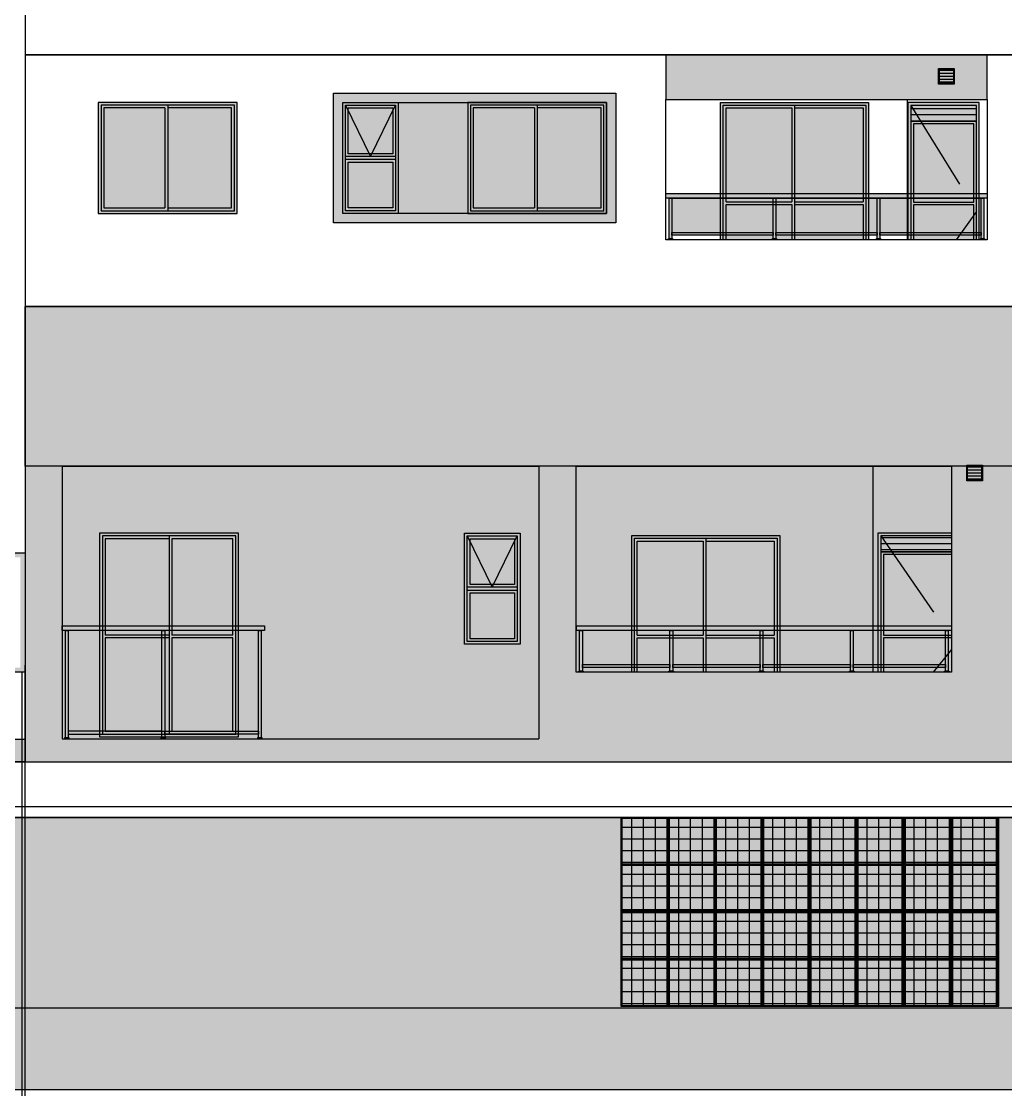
# Model space of a CAD drawing. Header units: metres. Extents: x -9138 to -7768, y 20 to 184.
# Drawn here: x -8602.08 to -8591.45, y 30.56 to 42.1 of the extents above; entities that cross this region are included whole.
import ezdxf
from ezdxf.xclip import XClip

# ---------------------------------------------------------------- set-up
doc = ezdxf.new("R2010")
doc.units = ezdxf.units.M
doc.header["$XCLIPFRAME"] = 0
doc.linetypes.add('CTE ELEV$0$DASHEDX2', pattern=[1.5, 1, -0.5])
for name, color, linetype in [('ARQ-DIM EMBASAM', 2, 'Continuous'), ('CTE ELEV$0$ARQ- FRISO', 7, 'Continuous'), ('CTE ELEV$0$ARQ-AUX', 7, 'Continuous'), ('CTE ELEV$0$ARQ-AUX1', 1, 'Continuous'), ('CTE ELEV$0$ARQ-AUX2', 2, 'Continuous'), ('CTE ELEV$0$ARQ-AUX3', 3, 'Continuous'), ('CTE ELEV$0$ARQ-AUX4', 6, 'Continuous'), ('CTE ELEV$0$ARQ-CAX', 1, 'Continuous'), ('CTE ELEV$0$ARQ-PRJ', 7, 'CTE ELEV$0$DASHEDX2')]:
    doc.layers.add(name, color=color, linetype=linetype)
for name, color, linetype, true_color in [('CTE ELEV$0$COR CASTANHA', 7, 'Continuous', 0x92725d), ('CTE ELEV$0$COR CINZA FECHADO', 7, 'Continuous', 0x56534e), ('CTE ELEV$0$COR PLATINA', 7, 'Continuous', 0xa1a6a3), ('CTE ELEV$0$COR-CAIX', 7, 'Continuous', 0x45494e)]:
    doc.layers.add(name, color=color, linetype=linetype, true_color=true_color)
pattern_1 = [(0, (0.7400407849635293, 2.169163100299187), (0, 0.0635), [])]

# ---------------------------------------------------------------- blocks, each defined once
blk = doc.blocks.new('CTE ELEV$0$V NEOREX 18')
at = {"layer": 'CTE ELEV$0$ARQ-AUX'}
h = blk.add_hatch(dxfattribs=at)
h.set_pattern_fill('NET', color=256, scale=0.04)
h.set_pattern_definition([(0, (0.2549999999999955, 0.5), (0, 0.127), []), (90, (0.2549999999999955, 0.5), (-0.127, 7.776507174585693e-18), [])])
h.paths.add_polyline_path([(0.009999999999990905, 0.5), (0.009999999999990905, 0.01000000000000156), (0.5, 0.01000000000000156), (0.5, 0.5)])
at = {"layer": 'CTE ELEV$0$COR-CAIX'}
h = blk.add_hatch(color=256, dxfattribs=at)
h.dxf.hatch_style = 1
h.paths.add_polyline_path([(0, 0.5100000000000016), (0.5099999999999909, 0.5100000000000016), (0.5099999999999909, 0), (0, 0)])
at = {"layer": 'CTE ELEV$0$ARQ-AUX'}
for points in [[(0, 0.5100000000000016), (0.5099999999999909, 0.5100000000000016), (0.5099999999999909, 0), (0, 0)], [(0.009999999999990905, 0.5), (0.5, 0.5), (0.5, 0.01000000000000156), (0.009999999999990905, 0.01000000000000156)]]:
    blk.add_lwpolyline(points, close=True, dxfattribs=at)
blk = doc.blocks.new('CTE ELEV$0$elev 3 4andar')
at = {"layer": 'CTE ELEV$0$COR PLATINA', "transparency": 33554687}
h = blk.add_hatch(color=256, dxfattribs=at)
h.dxf.hatch_style = 1
h.paths.add_polyline_path([(0.05502567296571215, 3.479918448314983), (70.55648719600867, 3.479918448314983), (70.55648719600867, 1.420002003640569), (0.05502567296571215, 1.420002003640569)])
at = {"layer": 'CTE ELEV$0$COR PLATINA', "elevation": 7.63427493346594e-06}
blk.add_lwpolyline([(0.05502567296571215, 3.479918448314983), (70.55648719600867, 3.479918448314983), (70.55648719600867, 1.420002003640569), (0.05502567296571215, 1.420002003640569)], close=True, dxfattribs=at)
at = {"layer": 'Defpoints'}
blk.add_line((0.05502567296935013, 3.600003747892195, -8.282031624183796e-06), (80.613215646963, 3.600003747892202, -8.282031624183796e-06), dxfattribs=at)
at = {"layer": 'CTE ELEV$0$ARQ-AUX1', "xscale": -1}
for p in [(19.35156247141822, 2.969917935751681, 7.63427493346594e-06), (19.86156247141844, 2.969917935751681, 7.63427493346594e-06), (20.37156247141866, 2.969917935751681, 7.63427493346594e-06), (20.88156247141887, 2.969917935751681, 7.63427493346594e-06), (21.39156247141909, 2.969917935751681, 7.63427493346594e-06), (21.90156247141749, 2.969917935751681, 7.63427493346594e-06), (22.41156247141771, 2.969917935751681, 7.63427493346594e-06), (22.92156247141793, 2.969917935751681, 7.63427493346594e-06), (19.35156247141822, 2.459917935751683, 7.63427493346594e-06), (19.86156247141844, 2.459917935751683, 7.63427493346594e-06), (20.37156247141866, 2.459917935751683, 7.63427493346594e-06), (20.88156247141887, 2.459917935751683, 7.63427493346594e-06), (21.39156247141909, 2.459917935751683, 7.63427493346594e-06), (21.90156247141749, 2.459917935751683, 7.63427493346594e-06), (22.41156247141771, 2.459917935751683, 7.63427493346594e-06), (22.92156247141793, 2.459917935751683, 7.63427493346594e-06), (19.35156247141822, 1.949917935751678, 7.63427493346594e-06), (19.86156247141844, 1.949917935751678, 7.63427493346594e-06), (20.37156247141866, 1.949917935751678, 7.63427493346594e-06), (20.88156247141887, 1.949917935751678, 7.63427493346594e-06), (21.39156247141909, 1.949917935751678, 7.63427493346594e-06), (21.90156247141749, 1.949917935751678, 7.63427493346594e-06), (22.41156247141771, 1.949917935751678, 7.63427493346594e-06), (22.92156247141793, 1.949917935751678, 7.63427493346594e-06), (19.35156247141822, 1.43991793575168, 7.63427493346594e-06), (19.86156247141844, 1.43991793575168, 7.63427493346594e-06), (20.37156247141866, 1.43991793575168, 7.63427493346594e-06), (20.88156247141887, 1.43991793575168, 7.63427493346594e-06), (21.39156247141909, 1.43991793575168, 7.63427493346594e-06), (21.90156247141749, 1.43991793575168, 7.63427493346594e-06), (22.41156247141771, 1.43991793575168, 7.63427493346594e-06), (22.92156247141793, 1.43991793575168, 7.63427493346594e-06)]:
    blk.add_blockref('CTE ELEV$0$V NEOREX 18', p, dxfattribs=at)
blk = doc.blocks.new('CTE ELEV$0$V J 80x60')
at = {"layer": 'CTE ELEV$0$COR-CAIX'}
h = blk.add_hatch(color=256, dxfattribs=at)
h.dxf.hatch_style = 1
h.paths.add_polyline_path([(-1.165975760386573e-09, 1.199999998369988), (0.5999999927168993, 1.199999998369988), (0.5999999927168993, -1.629812729220248e-09), (-1.165975760386573e-09, -1.629812729220248e-09)])
h = blk.add_hatch(color=254, dxfattribs=at)
h.dxf.hatch_style = 1
h.paths.add_polyline_path([(0.5399999927169539, 0.5549999983698871), (0.05999999883419704, 0.5549999983698871), (0.05999999883419704, 0.0599999983701611), (0.5399999927169539, 0.0599999983701611)])
h.paths.add_polyline_path([(0.05999999883419704, 1.108333331004395), (0.05999999883419704, 0.644999998370317), (0.2854054013463041, 0.6449999983703169)], flags=17)
h.paths.add_polyline_path([(0.5399999927169539, 1.108333331004811), (0.5399999927169539, 1.139999998369986), (0.05999999883419704, 1.139999998369986), (0.05999999883419704, 1.108333331004395), (0.2854054013463041, 0.644999998370317), (0.3145945902048345, 0.6449999983703169)])
h.paths.add_polyline_path([(0.5399999927169539, 1.108333331004811), (0.3145945902048345, 0.644999998370317), (0.5399999927169539, 0.6449999983703169)], flags=17)
at = {"layer": 'CTE ELEV$0$ARQ-CAX', "flags": 128}
for points in [[(-1.165975760386573e-09, 1.199999998369988), (0.5999999927168993, 1.199999998369988), (0.5999999927168993, -1.629812729220248e-09), (-1.165975760386573e-09, -1.629812729220248e-09)], [(0.02999999883422433, 1.169999998369959), (0.5699999927169266, 1.169999998369959), (0.5699999927169266, 0.6149999983703441), (0.02999999883422433, 0.6149999983703441)], [(0.02999999883399695, 1.169999998369959), (0.5699999927169266, 1.169999998369959), (0.5699999927169266, 0.02999999837018841), (0.02999999883399695, 0.02999999837018841)], [(0.05999999883419704, 1.139999998369986), (0.5399999927169539, 1.139999998369986), (0.5399999927169539, 0.6449999983703169), (0.05999999883419704, 0.6449999983703169)], [(0.02999999883422433, 0.5849999983698598), (0.5699999927169266, 0.5849999983698598), (0.5699999927169266, 0.02999999837018841), (0.02999999883422433, 0.02999999837018841)], [(0.05999999883419704, 0.5549999983698871), (0.5399999927169539, 0.5549999983698871), (0.5399999927169539, 0.05999999837016112), (0.05999999883419704, 0.05999999837016112)]]:
    blk.add_lwpolyline(points, close=True, dxfattribs=at)
at = {"layer": 'CTE ELEV$0$ARQ-PRJ'}
blk.add_lwpolyline([(0.02999999883399695, 1.169999998369959), (0.2999999957755755, 0.6149999983703441), (0.5699999927169266, 1.169999998369959)], dxfattribs=at)
blk = doc.blocks.new('CTE ELEV$0$V P 160x220')
at = {"layer": 'CTE ELEV$0$COR-CAIX'}
h = blk.add_hatch(color=256, dxfattribs=at)
h.dxf.hatch_style = 1
h.paths.add_polyline_path([(0, 2.174999999999999), (1.600000000000001, 2.174999999999999), (1.600000000000001, 0), (0, 0)])
h = blk.add_hatch(color=254, dxfattribs=at)
h.dxf.hatch_style = 1
h.paths.add_polyline_path([(0.7699999999999996, 2.115000000000001), (0.06000000000000233, 2.115000000000001), (0.06000000000000233, 1.1), (0.7699999999999996, 1.1)])
h.paths.add_polyline_path([(1.539999999999999, 2.115000000000001), (0.8000000000000007, 2.115000000000001), (0.8000000000000007, 1.1), (1.539999999999999, 1.1)])
h.paths.add_polyline_path([(1.539999999999999, 1.07), (0.8000000000000007, 1.07), (0.8000000000000007, 0.05999999999999894), (1.539999999999999, 0.05999999999999894)])
h.paths.add_polyline_path([(0.7699999999999996, 1.07), (0.06000000000000227, 1.07), (0.06000000000000227, 0.05999999999999894), (0.7699999999999996, 0.05999999999999894)])
at = {"layer": 'CTE ELEV$0$ARQ-CAX'}
for p, q in [((0.06000000000000227, 1.1), (0.7699999999999996, 1.1)), ((0.06000000000000227, 1.07), (0.7699999999999996, 1.07)), ((0.8000000000000007, 1.1), (1.539999999999999, 1.1)), ((0.8000000000000007, 1.07), (1.539999999999999, 1.07))]:
    blk.add_line(p, q, dxfattribs=at)
for points in [[(0, 2.174999999999999), (1.600000000000001, 2.174999999999999), (1.600000000000001, 0), (0, 0)], [(0.03000000000000114, 2.145), (1.57, 2.145), (1.57, 0.02999999999999936), (0.03000000000000114, 0.02999999999999936)]]:
    blk.add_lwpolyline(points, close=True, dxfattribs=at)
for points in [[(0.06000000000000227, 1.1), (0.06000000000000227, 2.115000000000001), (0.7699999999999996, 2.115000000000001)], [(0.7699999999999996, 2.115000000000001), (0.7699999999999996, 1.1)], [(0.8000000000000007, 2.145), (0.8000000000000007, 0.02999999999999936)], [(0.8000000000000007, 2.115000000000001), (1.539999999999999, 2.115000000000001), (1.539999999999999, 1.1)], [(0.7699999999999996, 0.05999999999999872), (0.06000000000000227, 0.05999999999999872), (0.06000000000000227, 1.07)], [(0.7699999999999996, 1.07), (0.7699999999999996, 0.05999999999999872)], [(1.539999999999999, 1.07), (1.539999999999999, 0.05999999999999872), (0.8000000000000007, 0.05999999999999872)]]:
    blk.add_lwpolyline(points, dxfattribs=at)
blk = doc.blocks.new('CTE ELEV$0$V P 90x220')
h = blk.add_hatch()
h.set_pattern_fill('LINE', scale=0.02)
h.set_pattern_definition(pattern_1)
h.paths.add_polyline_path([(0.8400407862358129, 2.169556123607768), (0.02999848820763873, 2.169162347138325), (0.02999848566307151, 1.999949036142695), (0.8400407836912457, 2.000342954664694)])
h.paths.add_polyline_path([(0.8100407453911135, 0.1999555789822711), (0.05999299462339636, 0.1999482358424149), (0.05999307376919205, 0.02994369828709864), (0.8100408245369092, 0.02995089937439843)])
at = {"layer": 'CTE ELEV$0$COR-CAIX', "transparency": 33554687}
h = blk.add_hatch(color=256, dxfattribs=at)
h.dxf.hatch_style = 1
h.paths.add_polyline_path([(0.869999870483506, -5.273226992130731e-05), (0.8699998704832786, 2.19994789076183), (0, 2.199949215283748), (0, 0)])
h = blk.add_hatch(color=254, dxfattribs=at)
h.dxf.hatch_style = 1
h.paths.add_polyline_path([(0.810040784963784, 1.969950380256748), (0.1684656068035183, 1.969951513230986), (0.7708066272563243, 1.099947813230832), (0.8100407849640113, 1.099947735842511)])
h.paths.add_polyline_path([(0.1684656068035181, 1.969951513230986), (0.05999697641482271, 1.969951704778552), (0.05999697641482271, 1.099949215283749), (0.7708066272563243, 1.099947813230831)])
h.paths.add_polyline_path([(0.8100407849640113, 0.9629145636115134), (0.8100407849640113, 1.043279146789324), (0.7915769473025795, 1.069947772262602), (0.05993953487359249, 1.069949215403971), (0.05998606635262183, 0.2299508745778109), (0.2162829343609197, 0.2299509124613905)])
h.paths.add_polyline_path([(0.8100407849640113, 0.9629145636115133), (0.2162829343609192, 0.2299509124613901), (0.8100407849640113, 0.2299510563777272)], flags=17)
h.paths.add_polyline_path([(0.8100407849640113, 1.069947735843021), (0.7915769473025794, 1.069947772262602), (0.8100407849640113, 1.043279146789324)], flags=17)
for points in [[(0.869999870483506, -5.273226992130731e-05), (0.8699998704832786, 2.19994789076183), (0, 2.199949215283748), (0, 0)], [(0.8400407849635293, 2.169949539136251), (0.02999848820763873, 2.169949357336332), (0.02999848820763873, 1.99994935733632), (0.8400407849635293, 1.99994953913621)]]:
    blk.add_lwpolyline(points, close=True)
for points in [[(0.8400407849642114, -5.273226992130731e-05), (0.8400407849637567, 1.999948785975349), (0.02999848820763873, 1.99995011049721), (0.02999848820763873, -1.51183053276327e-06)], [(0.8100407849640113, 1.09994789088231), (0.810040784963784, 1.969950380256748), (0.05999697641482271, 1.969951704778552), (0.05999697641482271, 1.099949215283749)], [(0.05993953487359249, 1.069949215403971), (0.05999880462081819, -3.650254399190089e-06)], [(0.8100407849640113, 1.069947735843021), (0.05993953487359249, 1.069949215403971)], [(0.05999697641482271, 1.099949215283749), (0.8100407849640113, 1.099947735842511)], [(0.8100407849640113, -4.910019444537284e-05), (0.8100407849640113, 1.06994789088211)], [(0.8100407849640113, 0.2299510563777272), (0.05998535251274006, 0.2299508745776375)], [(0.05998718681644277, 0.199951817210744), (0.8100407849640113, 0.1999519990106631)], [(0.059996972974659, 0.02995194118949485), (0.8100407849640113, 0.02994632509731332)], [(0, -5.078471625097336e-05), (0.869999870483506, -5.273226992130731e-05)]]:
    blk.add_lwpolyline(points)
at = {"layer": 'CTE ELEV$0$ARQ-PRJ'}
blk.add_lwpolyline([(0.02999848820763873, 2.169949357336332), (0.840040784963984, 0.9999480268527137), (0.02996351943511399, -5.086099804429978e-05)], dxfattribs=at)
blk = doc.blocks.new('CTE ELEV$0$V GRD PUC')
at = {"transparency": 33554610}
h = blk.add_hatch(dxfattribs=at)
h.set_pattern_fill('ANGLE', color=256)
h.set_pattern_definition([(0, (0, 0), (0, 6.985), [5.08, -1.905]), (90, (0, 0), (-6.985, 4.277078946022131e-16), [5.08, -1.905])])
h.paths.add_polyline_path([(-0.05000694274531226, -0.2472583671389063), (-4.05000579235679, -0.247258119059083), (-4.050005785232452, -0.2972581190590802), (-0.05000694274531314, -0.2972581045278111)])
at = {"layer": 'CTE ELEV$0$COR-CAIX', "transparency": 33554607}
h = blk.add_hatch(color=256, dxfattribs=at)
h.dxf.hatch_style = 1
h.paths.add_polyline_path([(-6.942745312210619e-06, 0.4999997267498983), (-6.935620973758105e-06, 0.4499999926436331), (-4.050005785232452, 0.4499999779307231), (-4.05000579235679, 0.4999999779307203)])
h.paths.add_polyline_path([(-3.985005808371534, 0.07998857122176872), (-3.040007745983628, 0.07998856938263899), (-3.040007745983628, 0.04998856938263962), (-3.985005808371534, 0.04998857122176936)])
h.paths.add_polyline_path([(-3.010007735291112, 0.0799885712217705), (-2.06500744771704, 0.07998856570439727), (-2.06500744771704, 0.04998856570439791), (-3.010007735291112, 0.04998857122177114)])
h.paths.add_polyline_path([(-2.035007437024523, 0.07998856570443635), (-1.09000711384077, 0.07998857673912241), (-1.09000711384077, 0.04998857673912305), (-2.035007437024523, 0.04998856570443699)])
h.paths.add_polyline_path([(-1.060007120953094, 0.07998856202627103), (-0.06500693918915057, 0.07998856938271715), (-0.06500693918915057, 0.04998856938271778), (-1.060007120953094, 0.04998856202627167)])
h = blk.add_hatch(color=256, dxfattribs=at)
h.dxf.hatch_style = 1
h.paths.add_polyline_path([(-4.025005795912953, 0.009999999999999787), (-3.975005795912953, 0.009999999999999787), (-3.975005795912953, 0), (-4.025005795912953, 0)])
h.paths.add_polyline_path([(-4.015005792356791, 0.4499999852871497), (-3.985005799469115, 0.4499999852871497), (-3.985005799469114, 0.009999999999999787), (-4.01500579235679, 0.009999999999999787)])
h.paths.add_polyline_path([(-3.05000773173495, 0.009999994482665642), (-3.00000773173495, 0.009999994482665642), (-3.00000773173495, -5.517334145110908e-09), (-3.05000773173495, -5.517334145110908e-09)])
h.paths.add_polyline_path([(-3.040007728178789, 0.4499999797698155), (-3.010007735291112, 0.4499999797698155), (-3.010007735291112, 0.009999994482665642), (-3.040007728178789, 0.009999994482665642)])
h.paths.add_polyline_path([(-2.075007433468361, 0.009999988965331497), (-2.025007433468361, 0.009999988965331497), (-2.025007433468361, -1.103466829022182e-08), (-2.075007433468361, -1.103466829022182e-08)])
h.paths.add_polyline_path([(-2.0650074299122, 0.4499999742524814), (-2.035007437024523, 0.4499999742524814), (-2.035007437024523, 0.009999988965331497), (-2.0650074299122, 0.009999988965331497)])
h.paths.add_polyline_path([(-1.100007117396932, 0.009999992643573208), (-1.050007117396932, 0.009999992643573208), (-1.050007117396932, -7.356426579008257e-09), (-1.100007117396932, -7.356426579008257e-09)])
h.paths.add_polyline_path([(-1.09000711384077, 0.4499999779307231), (-1.060007120953094, 0.4499999779307231), (-1.060007120953094, 0.009999992643573208), (-1.09000711384077, 0.009999992643573208)])
h.paths.add_polyline_path([(-0.07500694274531283, 0.009999992643573208), (-0.02500694274531257, 0.009999992643573208), (-0.02500694274531257, -7.356426579008257e-09), (-0.07500694274531283, -7.356426579008257e-09)])
h.paths.add_polyline_path([(-0.06500693918915057, 0.4499999779307231), (-0.03500694630147572, 0.4499999779307231), (-0.03500694630147394, 0.009999992643573208), (-0.06500693918915057, 0.009999992643573208)])
h = blk.add_hatch(color=254, dxfattribs=at)
h.dxf.hatch_style = 1
h.paths.add_polyline_path([(-3.985005799469115, 0.4499999781668562), (-3.985005799469114, 0.0799885712217687), (-3.040007728178789, 0.07998856938263899), (-3.040007728178789, 0.4499999815998625)])
h.paths.add_polyline_path([(-3.010007735291112, 0.449999981708847), (-3.010007735291112, 0.0799885712217705), (-2.0650074299122, 0.07998856570439719), (-2.0650074299122, 0.4499999851418615)])
h.paths.add_polyline_path([(-1.09000711384077, 0.07998857673912238), (-1.090007113840771, 0.4499999886838605), (-2.035007437024523, 0.4499999852508461), (-2.035007437024523, 0.07998856570443635)])
h.paths.add_polyline_path([(-1.060007120953094, 0.449999988792845), (-1.060007120953094, 0.07998856202627105), (-0.06500693918915079, 0.07998856938271715), (-0.06500693918915079, 0.4499999924074999)])
for points in [[(-6.942745312210619e-06, 0.4999997267498983), (-6.935620973758105e-06, 0.4499999926436331), (-4.050005785232452, 0.4499999779307231), (-4.05000579235679, 0.4999999779307203)], [(-4.015005792356791, 0.4499999852871497), (-3.985005799469115, 0.4499999852871497), (-3.985005799469114, 0.009999999999999787), (-4.01500579235679, 0.009999999999999787)], [(-3.040007728178789, 0.4499999797698155), (-3.010007735291112, 0.4499999797698155), (-3.010007735291112, 0.009999994482665642), (-3.040007728178789, 0.009999994482665642)], [(-2.0650074299122, 0.4499999742524814), (-2.035007437024523, 0.4499999742524814), (-2.035007437024523, 0.009999988965331497), (-2.0650074299122, 0.009999988965331497)], [(-1.09000711384077, 0.4499999779307231), (-1.060007120953094, 0.4499999779307231), (-1.060007120953094, 0.009999992643573208), (-1.09000711384077, 0.009999992643573208)], [(-0.06500693918915057, 0.4499999779307231), (-0.03500694630147572, 0.4499999779307231), (-0.03500694630147394, 0.009999992643573208), (-0.06500693918915057, 0.009999992643573208)], [(-4.025005795912953, 0.009999999999999787), (-3.975005795912953, 0.009999999999999787), (-3.975005795912953, 0), (-4.025005795912953, 0)], [(-3.985005808371534, 0.07998857122176872), (-3.040007745983628, 0.07998856938263899), (-3.040007745983628, 0.04998856938263962), (-3.985005808371534, 0.04998857122176936)], [(-3.05000773173495, 0.009999994482665642), (-3.00000773173495, 0.009999994482665642), (-3.00000773173495, -5.517334145110908e-09), (-3.05000773173495, -5.517334145110908e-09)], [(-3.010007735291112, 0.0799885712217705), (-2.06500744771704, 0.07998856570439727), (-2.06500744771704, 0.04998856570439791), (-3.010007735291112, 0.04998857122177114)], [(-2.075007433468361, 0.009999988965331497), (-2.025007433468361, 0.009999988965331497), (-2.025007433468361, -1.103466829022182e-08), (-2.075007433468361, -1.103466829022182e-08)], [(-2.035007437024523, 0.07998856570443635), (-1.09000711384077, 0.07998857673912241), (-1.09000711384077, 0.04998857673912305), (-2.035007437024523, 0.04998856570443699)], [(-1.100007117396932, 0.009999992643573208), (-1.050007117396932, 0.009999992643573208), (-1.050007117396932, -7.356426579008257e-09), (-1.100007117396932, -7.356426579008257e-09)], [(-1.060007120953094, 0.07998856202627103), (-0.06500693918915057, 0.07998856938271715), (-0.06500693918915057, 0.04998856938271778), (-1.060007120953094, 0.04998856202627167)], [(-0.07500694274531283, 0.009999992643573208), (-0.02500694274531257, 0.009999992643573208), (-0.02500694274531257, -7.356426579008257e-09), (-0.07500694274531283, -7.356426579008257e-09)]]:
    blk.add_lwpolyline(points, close=True)
blk = doc.blocks.new('CTE ELEV$0$V GRD PUC SUITE')
at = {"layer": 'CTE ELEV$0$COR-CAIX'}
h = blk.add_hatch(color=256, dxfattribs=at)
h.dxf.hatch_style = 1
h.paths.add_polyline_path([(1.007517069501086, 0.08498859145199505), (2.020023956410279, 0.08498859145454063), (2.020023956410279, 0.05498859145454127), (1.007517069501086, 0.05498859145199569)])
h.paths.add_polyline_path([(2.01002395285411, 0.01498877197997395), (2.06002395285411, 0.01498877197997395), (2.06002395285411, 0.004988771979973947), (2.01002395285411, 0.004988771979973947)])
h.paths.add_polyline_path([(2.050023949297946, 1.174988901935691), (2.020023956410274, 1.174988901935691), (2.020023956410274, 0.01498877197997395), (2.050023949297946, 0.01498877197997395)])
h.paths.add_polyline_path([(0.9675170730572503, 0.01498863604195932), (1.01751707305725, 0.01498863604195932), (1.01751707305725, 0.004988636041959324), (0.9675170730572503, 0.004988636041959324)])
h.paths.add_polyline_path([(1.007517069501086, 1.174988765997677), (0.977517076613414, 1.174988765997677), (0.977517076613414, 0.01498863604195932), (1.007517069501086, 0.01498863604195932)])
h.paths.add_polyline_path([(-0.07498980673961456, 0.01498877197997395), (-0.02498980673961455, 0.01498877197997395), (-0.02498980673961455, 0.004988771979973947), (-0.07498980673961456, 0.004988771979973947)])
h.paths.add_polyline_path([(0.977517076613414, 0.08498859145199505), (-0.03498981029577834, 0.08498859145454063), (-0.03498981029577834, 0.05498859145454127), (0.977517076613414, 0.05498859145199569)])
h.paths.add_polyline_path([(-0.03498981029577834, 1.174988901935691), (-0.06498980318345077, 1.174988901935691), (-0.06498980318345077, 0.01498877197997395), (-0.03498981029577834, 0.01498877197997395)])
h.paths.add_polyline_path([(-0.09998979961527255, 1.224988636041958), (-0.09998980673961455, 1.174988901935691), (2.085023952854115, 1.174988630059662), (2.085023959978457, 1.22498863005966)])
at = {"layer": 'CTE ELEV$0$COR-CAIX', "transparency": 33554610}
h = blk.add_hatch(color=254, dxfattribs=at)
h.dxf.hatch_style = 1
h.paths.add_polyline_path([(0.977517076613414, 0.08498859145199503), (0.977517076613414, 1.17498876786409), (-0.0349898102957783, 1.174988893847897), (-0.0349898102957783, 0.08498859145454063)])
h.paths.add_polyline_path([(2.020023956410274, 0.08498859145454057), (2.020023956410274, 1.174988638147456), (1.007517069501086, 1.174988764131263), (1.007517069501086, 0.08498859145199503)])
at = {"ltscale": 0.05}
blk.add_lwpolyline([(-0.09998979961527255, 1.224988636041958), (-0.09998980673961455, 1.174988901935691), (2.085023952854115, 1.174988630059662), (2.085023959978457, 1.22498863005966)], close=True, dxfattribs=at)
for points in [[(-0.03498981029577834, 1.174988901935691), (-0.06498980318345077, 1.174988901935691), (-0.06498980318345077, 0.01498877197997395), (-0.03498981029577834, 0.01498877197997395)], [(1.007517069501086, 1.174988765997677), (0.977517076613414, 1.174988765997677), (0.977517076613414, 0.01498863604195932), (1.007517069501086, 0.01498863604195932)], [(2.050023949297946, 1.174988901935691), (2.020023956410274, 1.174988901935691), (2.020023956410274, 0.01498877197997395), (2.050023949297946, 0.01498877197997395)], [(-0.07498980673961456, 0.01498877197997395), (-0.02498980673961455, 0.01498877197997395), (-0.02498980673961455, 0.004988771979973947), (-0.07498980673961456, 0.004988771979973947)], [(0.977517076613414, 0.08498859145199505), (-0.03498981029577834, 0.08498859145454063), (-0.03498981029577834, 0.05498859145454127), (0.977517076613414, 0.05498859145199569)], [(0.9675170730572503, 0.01498863604195932), (1.01751707305725, 0.01498863604195932), (1.01751707305725, 0.004988636041959324), (0.9675170730572503, 0.004988636041959324)], [(1.007517069501086, 0.08498859145199505), (2.020023956410279, 0.08498859145454063), (2.020023956410279, 0.05498859145454127), (1.007517069501086, 0.05498859145199569)], [(2.01002395285411, 0.01498877197997395), (2.06002395285411, 0.01498877197997395), (2.06002395285411, 0.004988771979973947), (2.01002395285411, 0.004988771979973947)]]:
    blk.add_lwpolyline(points, close=True)
blk = doc.blocks.new('CTE ELEV$0$V P 150x220')
at = {"layer": 'CTE ELEV$0$COR-CAIX', "transparency": 33554687}
h = blk.add_hatch(color=256, dxfattribs=at)
h.dxf.hatch_style = 1
h.paths.add_polyline_path([(0, 2.2), (1.5, 2.2), (1.5, 0), (0, 0)])
h = blk.add_hatch(color=254, dxfattribs=at)
h.dxf.hatch_style = 1
h.paths.add_polyline_path([(0.7199999999999989, 2.140000000000001), (0.06000000000000227, 2.140000000000001), (0.06000000000000227, 1.1), (0.7199999999999989, 1.1)])
h.paths.add_polyline_path([(1.439999999999998, 2.140000000000001), (0.75, 2.140000000000001), (0.75, 1.1), (1.439999999999998, 1.1)])
h.paths.add_polyline_path([(1.439999999999998, 1.07), (0.75, 1.07), (0.75, 0.0599999999999985), (1.439999999999998, 0.05999999999999872)])
h.paths.add_polyline_path([(0.7199999999999989, 1.07), (0.0600000000000023, 1.07), (0.06000000000000233, 0.05999999999999894), (0.7199999999999989, 0.05999999999999939)])
for p, q in [((0.06000000000000227, 1.1), (0.7199999999999989, 1.1)), ((0.06000000000000227, 1.07), (0.7199999999999989, 1.07)), ((0.75, 1.1), (1.439999999999998, 1.1)), ((0.75, 1.07), (1.439999999999998, 1.07))]:
    blk.add_line(p, q)
for points in [[(0, 2.2), (1.5, 2.2), (1.5, 0), (0, 0)], [(0.03000000000000114, 2.169999999999999), (1.469999999999999, 2.169999999999999), (1.469999999999999, 0.02999999999999936), (0.03000000000000114, 0.02999999999999936)]]:
    blk.add_lwpolyline(points, close=True)
for points in [[(0.06000000000000227, 1.1), (0.06000000000000227, 2.140000000000001), (0.7199999999999989, 2.140000000000001)], [(0.7199999999999989, 2.140000000000001), (0.7199999999999989, 1.1)], [(0.75, 2.169999999999999), (0.75, 0.02999999999999936)], [(0.75, 2.140000000000001), (1.439999999999998, 2.140000000000001), (1.439999999999998, 1.1)], [(0.7199999999999989, 0.05999999999999872), (0.06000000000000227, 0.05999999999999872), (0.06000000000000227, 1.07)], [(0.7199999999999989, 1.07), (0.7199999999999989, 0.05999999999999872)], [(1.439999999999998, 1.07), (1.439999999999998, 0.05999999999999872), (0.75, 0.05999999999999872)]]:
    blk.add_lwpolyline(points)
blk = doc.blocks.new('CTE ELEV$0$vp vento kit')
at = {"layer": 'CTE ELEV$0$ARQ-CAX', "transparency": 33554687}
h = blk.add_hatch(dxfattribs=at)
h.set_pattern_fill('LINE', scale=0.01)
h.set_pattern_definition([(0, (8794.04868885521, -68.7271093550549), (0, 0.03175), [])])
h.paths.add_polyline_path([(-0.1599999999998545, 0.1599999999999966), (-0.01000000000021828, 0.1599999999999966), (-0.01000000000021828, 0.01000000000000512), (-0.1599999999998545, 0.01000000000000512)])
at = {"layer": 'CTE ELEV$0$COR-CAIX', "transparency": 33554687}
h = blk.add_hatch(color=256, dxfattribs=at)
h.dxf.hatch_style = 1
h.paths.add_polyline_path([(-0.1700000000000728, 0.1700000000000017), (0, 0.1700000000000017), (0, 0), (-0.1700000000000728, 0)])
at = {"layer": 'CTE ELEV$0$ARQ-CAX'}
for points in [[(-0.1700000000000728, 0.1700000000000017), (0, 0.1700000000000017), (0, 0), (-0.1700000000000728, 0)], [(-0.1599999999998545, 0.1599999999999966), (-0.01000000000021828, 0.1599999999999966), (-0.01000000000021828, 0.01000000000000512), (-0.1599999999998545, 0.01000000000000512)]]:
    blk.add_lwpolyline(points, close=True, dxfattribs=at)
blk = doc.blocks.new('CTE ELEV$0$ELEV 1 PUC')
at = {"layer": 'CTE ELEV$0$COR CINZA FECHADO', "transparency": 33554687}
h = blk.add_hatch(color=256, dxfattribs=at)
h.dxf.hatch_style = 1
h.paths.add_polyline_path([(0, 4.68), (58.14994658083924, 4.68), (58.14994658083924, 2.955000248867108), (0, 2.955000248867108)])
at = {"layer": 'CTE ELEV$0$COR PLATINA', "transparency": 33554687}
h = blk.add_hatch(color=256, dxfattribs=at)
h.dxf.hatch_style = 1
h.paths.add_polyline_path([(0, -0.2400858969618085), (58.14994658083924, -0.2400858969495943), (58.14994658083924, 2.955000248867108), (0, 2.955000248854894)])
at = {"layer": 'CTE ELEV$0$ARQ-AUX1'}
blk.add_line((9.156204614926537, 2.955000248867108), (9.156204614926537, 0.7300002488671211), dxfattribs=at)
at = {"layer": 'CTE ELEV$0$ARQ-AUX3'}
for p, q in [((0, 4.68), (0, 0.7199998826359035, 1.72024317098666e-06)), ((0.3999999999996362, 2.955000248867101, 1.062206389791892e-08), (0.3999999999996362, 0.009999882635895574, 2.301485522010462e-05)), ((5.549959811609369, 2.955000248867108, 8.63671264700074e-06), (5.549959811609369, 0.009999882635895574, 1.294141686200628e-05))]:
    blk.add_line(p, q, dxfattribs=at)
blk.add_lwpolyline([(0, 4.68), (47.05990209601987, 4.68)], dxfattribs=at)
for points, elevation in [([(0.3999999999996362, 2.955000248867101), (5.549959811609369, 2.955000248867108)], 1.062206389791892e-08), ([(0.3999999999996362, 0.009999882635895574), (5.549959811609369, 0.0100011944293783)], 0.0001077025980276076)]:
    blk.add_lwpolyline(points, dxfattribs=dict(at, elevation=elevation))
at = {"layer": 'CTE ELEV$0$ARQ-AUX3', "elevation": -4.257288457060169e-06}
blk.add_lwpolyline([(5.949947227292796, 2.955000248867108), (10.00393746327973, 2.955000248867108), (10.00393746327973, 0.7300002488671211), (5.949947227292796, 0.7300002488671211)], close=True, dxfattribs=at)
at = {"layer": 'CTE ELEV$0$COR CINZA FECHADO'}
blk.add_lwpolyline([(0, 4.68), (58.14994658083924, 4.68), (58.14994658083924, 2.955000248867108), (0, 2.955000248867108)], close=True, dxfattribs=at)
at = {"layer": 'CTE ELEV$0$COR PLATINA', "elevation": 3.688385969673145e-05}
blk.add_lwpolyline([(0, -0.2400858969618085), (58.14994658083924, -0.2400858969495943), (58.14994658083924, 2.955000248867108), (0, 2.955000248854894)], close=True, dxfattribs=at)
at = {"layer": 'CTE ELEV$0$ARQ-AUX3', "xscale": -1}
blk.add_blockref('CTE ELEV$0$V GRD PUC SUITE', (2.485117876884033, 0.005011654508777497, 0.0001077025980276076), dxfattribs=at)
at = {"layer": 'CTE ELEV$0$ARQ-AUX3'}
blk.add_blockref('CTE ELEV$0$V GRD PUC', (10.00394440602435, 0.7300002488671211, -4.257288457060169e-06), dxfattribs=at)
at = {"layer": 'CTE ELEV$0$ARQ-CAX'}
for name, p in [('CTE ELEV$0$vp vento kit', (10.33893746327976, 2.795000248867112, -4.257288457060169e-06)), ('CTE ELEV$0$V J 80x60', (4.745059753660826, 1.030000250497139, 8.282031623781338e-06))]:
    blk.add_blockref(name, p, dxfattribs=at)
ref = blk.add_blockref('CTE ELEV$0$V P 150x220', (2.305099317571148, 0.03000019498358597, -8.662650050555877e-06), dxfattribs=dict(at, xscale=-1))
XClip(ref).set_block_clipping_path([(-0.18001855931288446, -0.024988540474808474), (1.680318805407211, 2.395254810930618)])
ref = blk.add_blockref('CTE ELEV$0$V P 160x220', (6.551621834043544, 0.03000019498358597, -1.223165815377867e-05), dxfattribs=at)
XClip(ref).set_block_clipping_path([(0, 0.7000000538835298), (1.6147740308566387, 2.200000000000001)])
ref = blk.add_blockref('CTE ELEV$0$V P 90x220', (9.211203890426987, 0.03005097208874474), dxfattribs=at)
XClip(ref).set_block_clipping_path([(0, 0.6999492691672788), (0.7927335728527396, 2.1999492152837465)])
blk = doc.blocks.new('CTE ELEV$0$V J 150x120')
at = {"layer": 'CTE ELEV$0$COR-CAIX'}
h = blk.add_hatch(color=256, dxfattribs=at)
h.dxf.hatch_style = 1
h.paths.add_polyline_path([(1.499999999999773, 1.19999999496485), (0, 1.19999999496485), (0, 0), (1.499999999999773, 0)])
h = blk.add_hatch(color=254, dxfattribs=at)
h.dxf.hatch_style = 1
h.paths.add_polyline_path([(0.7200000000000273, 1.139999994964848), (0.05999999999994543, 1.139999994964848), (0.05999999999994543, 0.06000000000000227), (0.7200000000000273, 0.06000000000000227)])
h.paths.add_polyline_path([(0.75, 0.06000000000000233), (1.439999999999827, 0.06000000000000222), (1.439999999999827, 1.139999994964848), (0.75, 1.139999994964848)])
for points in [[(1.499999999999773, 1.19999999496485), (0, 1.19999999496485), (0, 0), (1.499999999999773, 0)], [(1.470000000000027, 1.169999994964849), (0.02999999999974534, 1.169999994964849), (0.02999999999974534, 0.03000000000000114), (1.470000000000027, 0.03000000000000114)]]:
    blk.add_lwpolyline(points, close=True)
for points in [[(0.75, 1.169999994964849), (0.75, 0.03000000000000114)], [(0.7200000000000273, 1.139999994964848), (0.05999999999994543, 1.139999994964848), (0.05999999999994543, 0.06000000000000227), (0.7200000000000273, 0.06000000000000227)], [(0.7200000000000273, 1.139999994964848), (0.7200000000000273, 0.06000000000000227)], [(0.75, 0.06000000000000227), (1.439999999999827, 0.06000000000000227), (1.439999999999827, 1.139999994964848), (0.75, 1.139999994964848)]]:
    blk.add_lwpolyline(points)
blk = doc.blocks.new('CTE ELEV$0$V P 80x220')
at = {"layer": 'CTE ELEV$0$ARQ-CAX'}
h = blk.add_hatch(dxfattribs=at)
h.set_pattern_fill('LINE', scale=0.02)
h.set_pattern_definition(pattern_1)
h.paths.add_polyline_path([(0.7400407911631108, 2.144949789303585), (0.02999849440722019, 2.144949107169002), (0.02999848566307151, 1.999949036142695), (0.7400407824189621, 1.999949860329835)])
h.paths.add_polyline_path([(0.7100407453911117, 0.1999555789822711), (0.05999299462339636, 0.1999482358424149), (0.05999307376919205, 0.02994369828709864), (0.7100408245369074, 0.02995089937439843)])
at = {"layer": 'CTE ELEV$0$COR-CAIX'}
h = blk.add_hatch(color=256, dxfattribs=at)
h.dxf.hatch_style = 1
h.paths.add_polyline_path([(0.769999870483506, -5.273226992130731e-05), (0.7699998704832787, 2.17494789076183), (0, 2.174949215283748), (0, 0)])
h = blk.add_hatch(color=254, dxfattribs=at)
h.dxf.hatch_style = 1
h.paths.add_polyline_path([(0.710040784963784, 1.944950380256748), (0.154021862521787, 1.944951513194523), (0.6780285646396669, 1.099947808699445), (0.7100407849640114, 1.099947735842511)])
h.paths.add_polyline_path([(0.154021862521787, 1.944951513194523), (0.05999697641482271, 1.944951704778552), (0.05999697641482277, 1.099949215283749), (0.6780285646396669, 1.099947808699445)])
h.paths.add_polyline_path([(0.7100407849640114, 0.9576991504390304), (0.7100407849640114, 1.048325482775265), (0.6966322975776743, 1.069947766359305), (0.05993953487359249, 1.069949215403971), (0.05998606635262183, 0.2299508745778374), (0.1932827310059605, 0.229950911856728)])
h.paths.add_polyline_path([(0.7100407849640114, 0.9576991504390303), (0.1932827310059605, 0.229950911856728), (0.7100407849640114, 0.2299510563777274)], flags=17)
at = {"layer": 'CTE ELEV$0$ARQ-CAX'}
for points in [[(0.769999870483506, -5.273226992130731e-05), (0.7699998704832787, 2.17494789076183), (0, 2.174949215283748), (0, 0)], [(0.7400407849635293, 2.144949539136251), (0.02999848820763873, 2.144949357336332), (0.02999848820763873, 1.97494935733632), (0.7400407849635293, 1.97494953913621)]]:
    blk.add_lwpolyline(points, close=True, dxfattribs=at)
for points in [[(0.7400407849642114, -5.273226992130731e-05), (0.7400407849637567, 1.974948785975349), (0.02999848820763873, 1.97495011049721), (0.02999848820763873, -1.51183053276327e-06)], [(0.7100407849640114, 1.09994789088231), (0.710040784963784, 1.944950380256748), (0.05999697641482271, 1.944951704778552), (0.05999697641482271, 1.099949215283749)], [(0.05993953487359249, 1.069949215403971), (0.05999880462081819, -3.650254399190089e-06)], [(0.7100407849640114, 1.069947735843021), (0.05993953487359249, 1.069949215403971)], [(0.05999697641482271, 1.099949215283749), (0.7100407849640114, 1.099947735842511)], [(0.7100407849640114, -4.910019444537284e-05), (0.7100407849640114, 1.06994789088211)], [(0.7100407849640114, 0.2299510563777272), (0.05998535251274006, 0.2299508745776375)], [(0.05998718681644277, 0.199951817210744), (0.7100407849640114, 0.1999519990106631)], [(0.059996972974659, 0.02995194118949485), (0.7100407849640114, 0.02994632509731332)], [(0, -5.078471625097336e-05), (0.769999870483506, -5.273226992130731e-05)]]:
    blk.add_lwpolyline(points, dxfattribs=at)
at = {"layer": 'CTE ELEV$0$ARQ-PRJ'}
blk.add_lwpolyline([(0.02999848820763873, 2.144949357336332), (0.7400407849639841, 0.9999480268527137), (0.02996351943511399, -5.086099804429978e-05)], dxfattribs=at)
blk = doc.blocks.new('CTE ELEV$0$v grd 3.47')
at = {"layer": 'CTE ELEV$0$COR-CAIX'}
h = blk.add_hatch(color=256, dxfattribs=at)
h.dxf.hatch_style = 1
h.paths.add_polyline_path([(-3.470051764252201, 0.4500000000001722), (7.124338452513257e-09, 0.4500000000001722), (0, 0.4999997341064386), (-3.470051771376539, 0.5000000000001705)])
h.paths.add_polyline_path([(-3.405051778488864, 0.4500000073565988), (-3.43505177137654, 0.4500000073565988), (-3.43505177137654, 0.01000002206945017), (-3.405051778488863, 0.01000002206945017)])
h.paths.add_polyline_path([(-2.321701183288468, 0.01000001471300476), (-2.271701183288468, 0.01000001471300476), (-2.271701183288468, 1.471300475897053e-08), (-2.321701183288468, 1.471300475897053e-08)])
h.paths.add_polyline_path([(-1.198350591644234, 0.0100000073565592), (-1.148350591644234, 0.0100000073565592), (-1.148350591644234, 7.356559195148549e-09), (-1.198350591644234, 7.356559195148549e-09)])
h.paths.add_polyline_path([(-1.158350595200396, 0.07998857673925747), (-0.064999996443838, 0.07998857673925747), (-0.064999996443838, 0.04998857673925811), (-1.158350595200396, 0.04998857673925811)])
h.paths.add_polyline_path([(-2.28170118684463, 0.07998859145210885), (-1.188350588088072, 0.0799885914521089), (-1.188350588088072, 0.04998859145210954), (-2.28170118684463, 0.04998859145210949)])
h.paths.add_polyline_path([(-1.188350588088072, 0.4499999926437077), (-1.158350595200396, 0.4499999926437077), (-1.158350595200396, 0.01000000735655917), (-1.188350588088072, 0.01000000735655922)])
h.paths.add_polyline_path([(-2.311701179732306, 0.4500000000001533), (-2.28170118684463, 0.4500000000001533), (-2.28170118684463, 0.01000001471300479), (-2.311701179732306, 0.01000001471300473)])
h.paths.add_polyline_path([(-3.405051778488863, 0.07998859145210874), (-2.311701179732306, 0.07998859145210879), (-2.311701179732306, 0.04998859145210943), (-3.405051778488863, 0.04998859145210938)])
h.paths.add_polyline_path([(-3.445051774932701, 0.01000002206945027), (-3.395051774932702, 0.01000002206945027), (-3.395051774932702, 2.206945026728135e-08), (-3.445051774932701, 2.206945026728135e-08)])
h.paths.add_polyline_path([(-0.07499999999999998, 0.01000000000011369), (-0.02499999999999999, 0.01000000000011369), (-0.02499999999999999, 1.13686837721616e-13), (-0.07499999999999998, 1.13686837721616e-13)])
h.paths.add_polyline_path([(-0.06499999644383839, 0.4499999852872622), (-0.03500000355616242, 0.4499999852872622), (-0.03500000355616198, 0.01000000000011366), (-0.06499999644383794, 0.01000000000011371)])
at = {"layer": 'CTE ELEV$0$COR-CAIX', "transparency": 33554610}
h = blk.add_hatch(color=254, dxfattribs=at)
h.dxf.hatch_style = 1
h.paths.add_polyline_path([(-2.311701179732306, 0.07998859145210879), (-2.311701179732306, 0.4500000000983832), (-3.405051778488864, 0.4500000072583689), (-3.405051778488863, 0.07998859145210874)])
h.paths.add_polyline_path([(-1.188350588088072, 0.0799885914521089), (-1.188350588088072, 0.4499999927419376), (-2.28170118684463, 0.4499999999019233), (-2.28170118684463, 0.07998859145210885)])
h.paths.add_polyline_path([(-1.158350595200396, 0.07998857673925747), (-0.06499999644383747, 0.07998857673925747), (-0.06499999644383836, 0.4499999853854922), (-1.158350595200396, 0.4499999925454778)])
at = {"ltscale": 0.05}
blk.add_lwpolyline([(0, 0.4999997341064386), (7.124338452513257e-09, 0.4500000000001722), (-3.470051764252201, 0.4500000000001722), (-3.470051771376539, 0.5000000000001705)], close=True, dxfattribs=at)
for points in [[(-3.43505177137654, 0.4500000073565988), (-3.405051778488864, 0.4500000073565988), (-3.405051778488863, 0.0100000220694503), (-3.43505177137654, 0.01000002206945024)], [(-2.311701179732306, 0.4500000000001533), (-2.28170118684463, 0.4500000000001533), (-2.28170118684463, 0.01000001471300479), (-2.311701179732306, 0.01000001471300473)], [(-1.188350588088072, 0.4499999926437077), (-1.158350595200396, 0.4499999926437077), (-1.158350595200396, 0.01000000735655917), (-1.188350588088072, 0.01000000735655922)], [(-0.06499999644383839, 0.4499999852872622), (-0.03500000355616242, 0.4499999852872622), (-0.03500000355616198, 0.01000000000011366), (-0.06499999644383794, 0.01000000000011371)], [(-3.445051774932701, 0.01000002206945027), (-3.395051774932702, 0.01000002206945027), (-3.395051774932702, 2.206945026728135e-08), (-3.445051774932701, 2.206945026728135e-08)], [(-3.405051778488863, 0.07998859145210874), (-2.311701179732306, 0.07998859145210879), (-2.311701179732306, 0.04998859145210943), (-3.405051778488863, 0.04998859145210938)], [(-2.321701183288468, 0.01000001471300476), (-2.271701183288468, 0.01000001471300476), (-2.271701183288468, 1.471300475897053e-08), (-2.321701183288468, 1.471300475897053e-08)], [(-2.28170118684463, 0.07998859145210885), (-1.188350588088072, 0.0799885914521089), (-1.188350588088072, 0.04998859145210954), (-2.28170118684463, 0.04998859145210949)], [(-1.198350591644234, 0.0100000073565592), (-1.148350591644234, 0.0100000073565592), (-1.148350591644234, 7.356559195148549e-09), (-1.198350591644234, 7.356559195148549e-09)], [(-1.158350595200396, 0.07998857673925747), (-0.064999996443838, 0.07998857673925747), (-0.064999996443838, 0.04998857673925811), (-1.158350595200396, 0.04998857673925811)], [(-0.07499999999999998, 0.01000000000011369), (-0.02499999999999999, 0.01000000000011369), (-0.02499999999999999, 1.13686837721616e-13), (-0.07499999999999998, 1.13686837721616e-13)]]:
    blk.add_lwpolyline(points, close=True)
blk.add_lwpolyline([(-3.420051774932702, 0.4500000073565988), (-0.05000000000000041, 0.4499999852872622)])
blk = doc.blocks.new('CTE ELEV$0$elev 1 tipo')
h = blk.add_hatch(color=256)
h.dxf.hatch_style = 1
h.paths.add_polyline_path([(6.919998617737292, 2.23499988263579), (10.38999705610149, 2.23499988263579), (10.38999705610149, 2.720000000019255), (6.919998617737292, 2.720000000019255)])
at = {"layer": 'CTE ELEV$0$COR CINZA FECHADO'}
h = blk.add_hatch(color=256, dxfattribs=at)
h.dxf.hatch_style = 1
h.paths.add_polyline_path([(6.380000000002838, 2.304999999999993), (3.329999929737824, 2.304999999999993), (3.329999929737824, 0.9050000050351485), (6.380000000002838, 0.9050000050351485)])
h.paths.add_polyline_path([(3.429999929738187, 1.005000005035143), (3.429999929738187, 2.204999999999998), (4.02999992362129, 2.204999999999998), (6.280000000002474, 2.204999999999998), (6.280000000002474, 1.005000005035143), (4.780000000002474, 1.005000005035143)], flags=16)
h.paths.add_polyline_path([(4.81000000000131, 1.035000005035144), (4.81000000000131, 2.174999999999997), (6.250000000001819, 2.174999999999997), (6.250000000001819, 1.035000005035144)], flags=0)
h.paths.add_polyline_path([(4.840000000001965, 1.065000005035145), (4.840000000001965, 2.144999999999996), (5.500000000001819, 2.144999999999996), (5.500000000001819, 1.065000005035145)], flags=0)
h.paths.add_polyline_path([(3.999999923620635, 1.035000000000196), (3.459999929738842, 1.035000000000196), (3.459999929738842, 1.589999999999876), (3.459999929738842, 2.174999999999969), (3.999999923620635, 2.174999999999969)], flags=0)
h.paths.add_polyline_path([(3.969999923621799, 1.065000000000168), (3.489999929737678, 1.065000000000168), (3.489999929737678, 1.559999999999903), (3.969999923621799, 1.559999999999903)], flags=0)
h.paths.add_polyline_path([(3.999999923620635, 1.62000000000036), (3.459999929738842, 1.62000000000036), (3.459999929738842, 2.174999999999969), (3.999999923620635, 2.174999999999969)], flags=0)
h.paths.add_polyline_path([(3.969999923621799, 1.650000000000333), (3.74459452110932, 1.650000000000333), (3.729999926679739, 1.62000000000036), (3.715405332250157, 1.650000000000333), (3.489999929737678, 1.650000000000333), (3.489999929737678, 2.144999999999996), (3.969999923621799, 2.144999999999996)], flags=0)
h.paths.add_polyline_path([(5.530000000002474, 2.144999999999996), (6.220000000002983, 2.144999999999996), (6.220000000002983, 1.065000005035145), (5.530000000002474, 1.065000005035145)], flags=0)
h = blk.add_hatch(color=256, dxfattribs=at)
h.dxf.hatch_style = 1
h.paths.add_polyline_path([(4.780000000002474, 2.204999999999998), (4.02999992362129, 2.204999999999998), (4.02999992362129, 1.005000005035143), (4.780000000002474, 1.005000005035143)])
blk.add_lwpolyline([(6.919998617737292, 2.23499988263579), (10.38999705610149, 2.23499988263579), (10.38999705610149, 2.720000000019255), (6.919998617737292, 2.720000000019255)], close=True)
at = {"layer": 'CTE ELEV$0$ARQ- FRISO', "elevation": 9.896849528761792e-06}
blk.add_lwpolyline([(0, 2.720000000000027), (58.14994658083924, 2.720000000000027)], dxfattribs=at)
at = {"layer": 'CTE ELEV$0$ARQ- FRISO'}
blk.add_lwpolyline([(58.14994658083924, 0), (0, 0)], dxfattribs=at)
at = {"layer": 'CTE ELEV$0$ARQ-AUX1', "elevation": 3.963675300280975e-06}
blk.add_lwpolyline([(9.530068018848397, 0.7199998826357756), (9.530068018848397, 2.23499988263579)], dxfattribs=at)
at = {"layer": 'CTE ELEV$0$ARQ-AUX2'}
blk.add_line((0, 2.720000000000027, 9.896849528761792e-06), (0, 0), dxfattribs=at)
blk.add_lwpolyline([(6.919998617737292, 2.23499988263579), (10.39005038911273, 2.23499988263579), (10.39005038911273, 0.7199998826357756), (6.919998617737292, 0.7199998826357756)], close=True, dxfattribs=at)
at = {"layer": 'CTE ELEV$0$COR CINZA FECHADO'}
for points in [[(3.329999929737824, 2.304999999999993), (6.380000000002838, 2.304999999999993), (6.380000000002838, 0.9050000050351485), (3.329999929737824, 0.9050000050351485)], [(3.429999929738187, 2.204999999999998), (6.280000000002474, 2.204999999999998), (6.280000000002474, 1.005000005035143), (3.429999929738187, 1.005000005035143)]]:
    blk.add_lwpolyline(points, close=True, dxfattribs=at)
at = {"layer": 'CTE ELEV$0$ARQ-AUX2'}
blk.add_blockref('CTE ELEV$0$v grd 3.47', (10.39005038911455, 0.7199998565605057, -1.260038885885826e-05), dxfattribs=at)
at = {"layer": 'CTE ELEV$0$ARQ-CAX'}
for name, p in [('CTE ELEV$0$vp vento kit', (10.03499705610193, 2.399999882635896, 2.698700925578885e-05)), ('CTE ELEV$0$V J 150x120', (0.789967197120859, 1.005000005035143, 3.963675300280975e-06)), ('CTE ELEV$0$V J 80x60', (3.42999993090416, 1.005000001630009)), ('CTE ELEV$0$V J 150x120', (4.780000000002474, 1.005000005035143))]:
    blk.add_blockref(name, p, dxfattribs=at)
ref = blk.add_blockref('CTE ELEV$0$V P 160x220', (7.510000004182075, 0.03000000000000114), dxfattribs=at)
XClip(ref).set_block_clipping_path([(0, 0.6899998826357905), (1.5999999999999996, 2.200000000000001)])
ref = blk.add_blockref('CTE ELEV$0$V P 80x220', (9.535015811532503, 0.02682901233690416), dxfattribs=at)
XClip(ref).set_block_clipping_path([(-0.02887152867879017, 0.6931708702988715), (0.9232476080217911, 2.223543301116308)])
blk = doc.blocks.new('CTE ELEV')
at = {"layer": 'CTE ELEV$0$COR PLATINA', "transparency": 33554687}
h = blk.add_hatch(color=256, dxfattribs=at)
h.dxf.hatch_style = 1
h.paths.add_polyline_path([(-8614.39249511272, 34.34500380656213), (-8602.040980170512, 34.34500380656213), (-8602.040980170512, 34.1011057441466), (-8614.39249511272, 34.1011057441466)])
h = blk.add_hatch(color=256, dxfattribs=at)
h.dxf.hatch_style = 1
h.paths.add_polyline_path([(-8614.392495112716, 30.55999995119053), (-8586.045998024332, 30.55999995119053), (-8586.045998024332, 31.44000200363083), (-8614.392495112716, 31.44000200363083)])
at = {"layer": 'CTE ELEV$0$COR-CAIX', "transparency": 33554687}
h = blk.add_hatch(color=256, dxfattribs=at)
h.dxf.hatch_style = 1
h.paths.add_polyline_path([(-8602.090980170515, 35.12001537622805), (-8614.342494971455, 35.12001537622805), (-8614.342494971455, 36.31001500997384), (-8602.090980170515, 36.31001500997384)], flags=16)
h.paths.add_polyline_path([(-8602.040980170515, 35.07001537622805), (-8614.392494971455, 35.07001537622805), (-8614.392494971455, 36.36001500997384), (-8602.040980170515, 36.36001500997384)])
at = {"layer": 'CTE ELEV$0$ARQ- FRISO'}
for points, elevation in [([(-8614.39249511272, 34.34500380656213), (-8602.040980170512, 34.34500380656213), (-8602.040980170512, 34.1011057441466), (-8614.39249511272, 34.1011057441466)], -7.634274933332463e-06), ([(-8614.392495112716, 30.55999995119053), (-8586.045998024332, 30.55999995119053), (-8586.045998024332, 31.44000200363083), (-8614.392495112716, 31.44000200363083)], -5.945466473008046e-07)]:
    blk.add_lwpolyline(points, close=True, dxfattribs=dict(at, elevation=elevation))
blk.add_lwpolyline([(-8586.045998024332, 33.49991844830524), (-8614.39249511272, 33.49991844830524), (-8614.39249511272, 34.1011057441466), (-8586.045998024332, 34.1011057441466)], close=True, dxfattribs=at)
at = {"layer": 'CTE ELEV$0$ARQ-AUX1', "elevation": -1.159795023401589e-05}
blk.add_lwpolyline([(-8602.040980170515, 35.07001537622805), (-8614.392494971455, 35.07001537622805), (-8614.392494971455, 36.36001500997384), (-8602.040980170515, 36.36001500997384)], close=True, dxfattribs=at)
at = {"layer": 'CTE ELEV$0$ARQ-AUX3'}
for p, q in [((-8602.040980170512, 24.55000000000005), (-8602.040980170512, 35.145003764141)), ((-8602.070980167207, 24.55000000000005), (-8602.070980167207, 35.07001541854682))]:
    blk.add_line(p, q, dxfattribs=at)
at = {"layer": 'CTE ELEV$0$ARQ-AUX3', "elevation": -7.634274933332463e-06}
blk.add_lwpolyline([(-8602.040980170512, 35.07001541854682), (-8614.39249511272, 35.07001541854682), (-8614.39249511272, 33.62000374786491)], dxfattribs=at)
blk.add_blockref('CTE ELEV$0$ELEV 1 PUC', (-8602.040980170515, 34.34119164110841, -3.688385969317874e-05))
at = {"layer": 'CTE ELEV$0$ARQ-AUX4'}
blk.add_blockref('CTE ELEV$0$elev 3 4andar', (-8614.447520785685, 30.01999999999026, -7.63427493346594e-06), dxfattribs=at)
at = {"layer": 'CTE ELEV$0$COR CASTANHA'}
for p in [(-8602.040980170517, 41.74000386523512, -2.698649418866918e-05), (-8602.040980170517, 39.0200038652351, -3.688334371743096e-05)]:
    blk.add_blockref('CTE ELEV$0$elev 1 tipo', p, dxfattribs=at)

msp = doc.modelspace()

# ---------------------------------------------------------------- block references
at = {"layer": 'ARQ-DIM EMBASAM'}
msp.add_blockref('CTE ELEV', (0, 0), dxfattribs=at)

doc.saveas('drawing.dxf')
